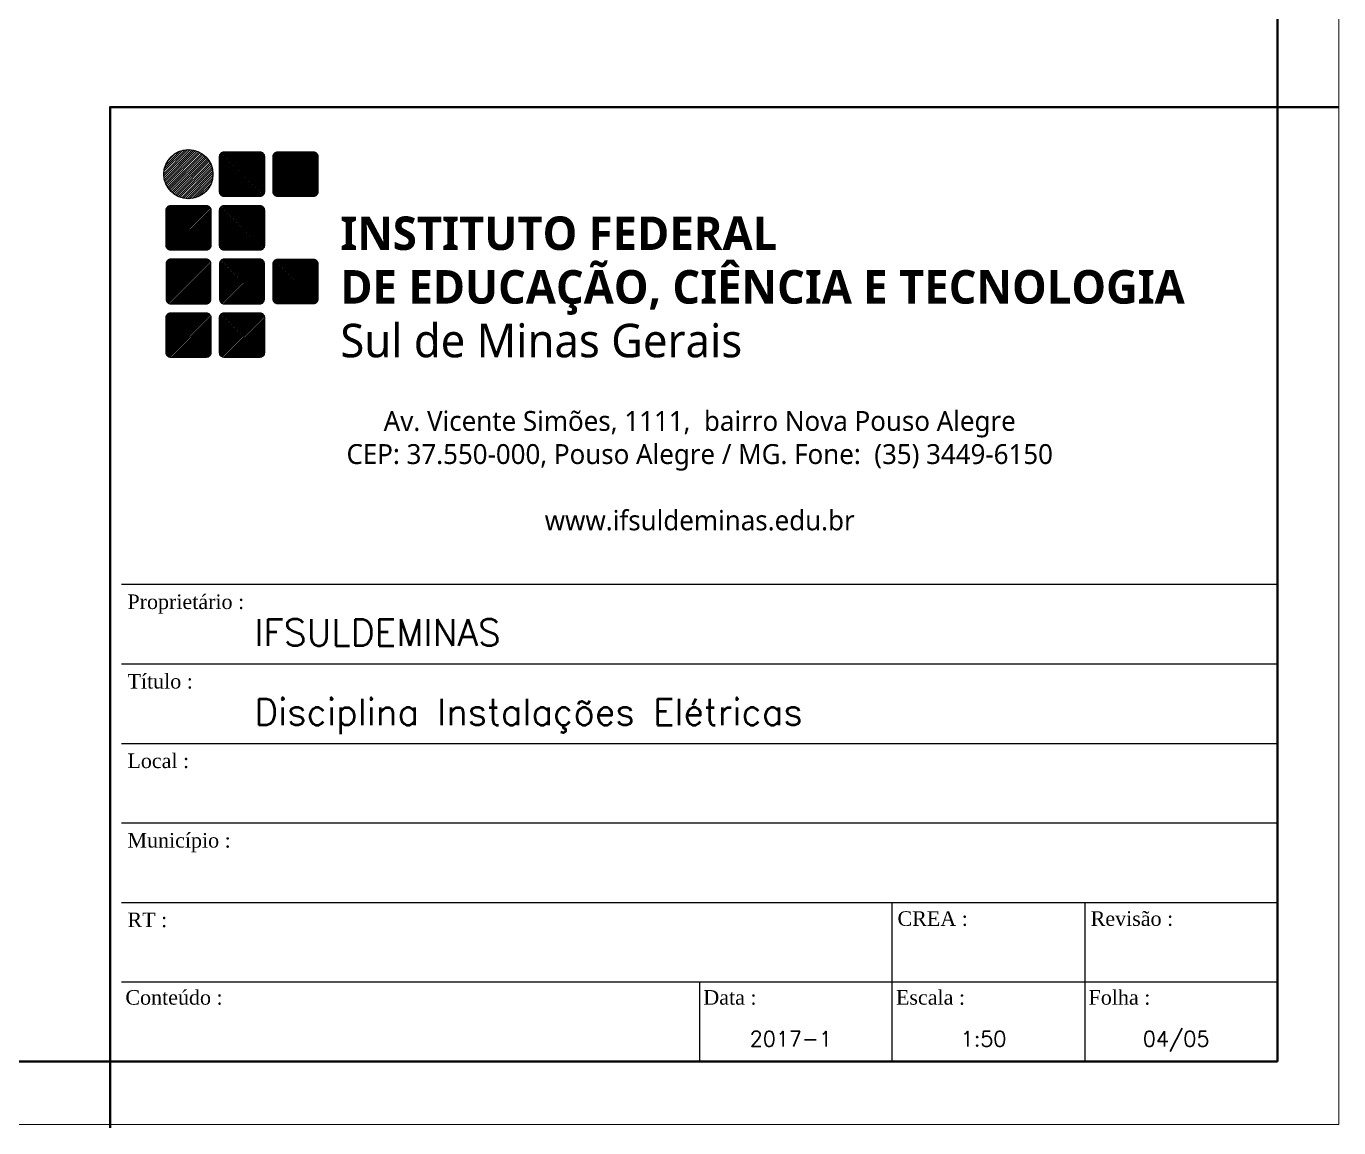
# Model space of a CAD drawing. Header units: millimetres. Extents: x 13204 to 24802, y 21209 to 40694.
# Drawn here: x 20265 to 21306, y 24801 to 25674 of the extents above; entities that cross this region are included whole.
import ezdxf
from ezdxf.enums import TextEntityAlignment as Align

# ---------------------------------------------------------------- set-up
doc = ezdxf.new("R2010")
doc.units = ezdxf.units.MM
doc.layers.add('FORMATO', color=7, linetype='Continuous')
doc.layers.add('FORMATO - SELO', color=7, linetype='Continuous')
for name, color, linetype, lineweight in [('PAREDE', 1, 'Continuous', 40), ('Paredes', 1, 'Continuous', 40), ('TEXTO', 4, 'Continuous', 5)]:
    doc.layers.add(name, color=color, linetype=linetype, lineweight=lineweight)
doc.styles.add('romans', font='romans')
doc.styles.get("Standard").update_dxf_attribs({"font": 'arial.ttf'})

# ---------------------------------------------------------------- blocks, each defined once
blk = doc.blocks.new('SELO PADRAO IF')
at = {"layer": 'FORMATO - SELO'}
h = blk.add_hatch(dxfattribs=at)
h.set_pattern_fill('ANSI31', color=12, scale=1.886201, style=0)
h.set_pattern_definition([(45, (21.61677, 6.89855), (-0.16671818, 0.16671818), [])])
edge = h.paths.add_edge_path()
edge.add_arc((-174.39, 143.89), 3.71, 0, 360)
h = blk.add_hatch(dxfattribs=at)
h.set_pattern_fill('ANSI31', color=96, scale=1.348506, style=0)
h.set_pattern_definition([(45, (-56.20306, 13.5008), (-0.1191922, 0.1191922), [])])
h.paths.add_polyline_path([(-171.01, 138.49, 0.414214), (-171.69, 139.17), (-177.08, 139.17, 0.414214), (-177.76, 138.49), (-177.76, 133.1, 0.414214), (-177.08, 132.42), (-171.69, 132.42, 0.414214), (-171.01, 133.1)])
h.paths.add_polyline_path([(-171.01, 130.4, 0.414214), (-171.69, 131.08), (-177.08, 131.08, 0.414214), (-177.76, 130.4), (-177.76, 125.01, 0.414214), (-177.08, 124.33), (-171.69, 124.33, 0.414214), (-171.01, 125.01)])
h.paths.add_polyline_path([(-171.01, 122.31, 0.414214), (-171.69, 122.98), (-177.08, 122.98, 0.414214), (-177.76, 122.31), (-177.76, 116.92, 0.414214), (-177.08, 116.24), (-171.69, 116.24, 0.414214), (-171.01, 116.92)])
h.paths.add_polyline_path([(-162.92, 122.31, 0.414214), (-163.6, 122.98), (-168.99, 122.98, 0.414214), (-169.67, 122.31), (-169.67, 116.92, 0.414214), (-168.99, 116.24), (-163.6, 116.24, 0.414214), (-162.92, 116.92)])
h.paths.add_polyline_path([(-162.92, 130.4, 0.414214), (-163.6, 131.08), (-168.99, 131.08, 0.414214), (-169.67, 130.4), (-169.67, 125.01, 0.414214), (-168.99, 124.33), (-163.6, 124.33, 0.414214), (-162.92, 125.01)])
h.paths.add_polyline_path([(-154.83, 130.4, 0.414214), (-155.51, 131.08), (-160.9, 131.08, 0.414214), (-161.58, 130.4), (-161.58, 125.01, 0.414214), (-160.9, 124.33), (-155.51, 124.33, 0.414214), (-154.83, 125.01)])
h.paths.add_polyline_path([(-162.92, 138.49, 0.414214), (-163.6, 139.17), (-168.99, 139.17, 0.414214), (-169.67, 138.49), (-169.67, 133.1, 0.414214), (-168.99, 132.42), (-163.6, 132.42, 0.414214), (-162.92, 133.1)])
h.paths.add_polyline_path([(-162.92, 146.58, 0.414214), (-163.6, 147.26), (-168.99, 147.26, 0.414214), (-169.67, 146.58), (-169.67, 141.19, 0.414214), (-168.99, 140.51), (-163.6, 140.51, 0.414214), (-162.92, 141.19)])
h.paths.add_polyline_path([(-154.83, 146.58, 0.414214), (-155.51, 147.26), (-160.9, 147.26, 0.414214), (-161.58, 146.58), (-161.58, 141.19, 0.414214), (-160.9, 140.51), (-155.51, 140.51, 0.414214), (-154.83, 141.19)])
at = {"layer": 'FORMATO - SELO', "color": 2}
for p, q in [((-184.5, 82), (-10, 82)), ((-184.5, 70), (-10, 70)), ((-184.5, 58), (-10, 58)), ((-184.5, 46), (-10, 46)), ((-184.5, 34), (-10, 34)), ((-68.17, 34), (-68.17, 10)), ((-39.08, 34), (-39.08, 10)), ((-184.5, 22), (-10, 22)), ((-97.25, 22), (-97.25, 10))]:
    blk.add_line(p, q, dxfattribs=at)
at = {"layer": 'FORMATO - SELO', "color": 96}
for points in [[(-163.6, 140.51), (-168.99, 140.51, -0.414214), (-169.67, 141.19), (-169.67, 146.58, -0.414214), (-168.99, 147.26), (-163.6, 147.26, -0.414214), (-162.92, 146.58), (-162.92, 141.19, -0.414214)], [(-155.51, 140.51), (-160.9, 140.51, -0.414214), (-161.58, 141.19), (-161.58, 146.58, -0.414214), (-160.9, 147.26), (-155.51, 147.26, -0.414214), (-154.83, 146.58), (-154.83, 141.19, -0.414214)], [(-177.76, 138.49, -0.414214), (-177.08, 139.17), (-171.69, 139.17, -0.414214), (-171.01, 138.49), (-171.01, 133.1, -0.414214), (-171.69, 132.42), (-177.08, 132.42, -0.414214), (-177.76, 133.1)], [(-163.6, 132.42), (-168.99, 132.42, -0.414214), (-169.67, 133.1), (-169.67, 138.49, -0.414214), (-168.99, 139.17), (-163.6, 139.17, -0.414214), (-162.92, 138.49), (-162.92, 133.1, -0.414214)], [(-177.76, 130.4), (-177.76, 125.01, 0.414214), (-177.08, 124.33), (-171.69, 124.33, 0.414214), (-171.01, 125.01), (-171.01, 130.4, 0.414214), (-171.69, 131.08), (-177.08, 131.08, 0.414214)], [(-162.92, 130.4, 0.414214), (-163.6, 131.08), (-168.99, 131.08, 0.414214), (-169.67, 130.4), (-169.67, 125.01, 0.414214), (-168.99, 124.33), (-163.6, 124.33, 0.414214), (-162.92, 125.01)], [(-155.51, 124.33), (-160.9, 124.33, -0.414214), (-161.58, 125.01), (-161.58, 130.4, -0.414214), (-160.9, 131.08), (-155.51, 131.08, -0.414214), (-154.83, 130.4), (-154.83, 125.01, -0.414214)], [(-171.01, 122.31), (-171.01, 116.92, -0.414214), (-171.69, 116.24), (-177.08, 116.24, -0.414214), (-177.76, 116.92), (-177.76, 122.31, -0.414214), (-177.08, 122.98), (-171.69, 122.98, -0.414214)], [(-163.6, 116.24), (-168.99, 116.24, -0.414214), (-169.67, 116.92), (-169.67, 122.31, -0.414214), (-168.99, 122.98), (-163.6, 122.98, -0.414214), (-162.92, 122.31), (-162.92, 116.92, -0.414214)]]:
    blk.add_lwpolyline(points, format="xyb", close=True, dxfattribs=at)
at = {"layer": 'FORMATO - SELO', "color": 12}
blk.add_circle((-174.39, 143.89), 3.71, dxfattribs=at)
at = {"layer": 'FORMATO - SELO', "color": 2, "char_height": 5.0569, "attachment_point": 7}
for s, width, insert in [('{\\fOpen Sans|b1|i0|c0|p34;INSTITUTO FEDERAL}', 173.1727, (-151.45, 132.37)), ('{\\fOpen Sans|b1|i0|c0|p34;DE EDUCAÇÃO, CIÊNCIA E TECNOLOGIA}', 200.7357, (-151.46, 122.65)), ('{\\fOpen Sans|b0|i0|c0|p34;Sul de Minas Gerais}', 79.0846, (-151.45, 116.18))]:
    blk.add_mtext_dynamic_manual_height_columns(s, width=width, gutter_width=1, heights=[0], dxfattribs=dict(at, insert=insert))
at = {"layer": 'FORMATO - SELO', "color": 2, "linetype": 'ByBlock', "char_height": 2.2, "attachment_point": 1}
for s, insert, width in [('{\\fTimes New Roman|b0|i0|c0|p18;Proprietário :}', (-183.59, 80.47), 18.6943), ('{\\fTimes New Roman|b0|i0|c0|p18;Título :}', (-183.59, 68.47), 15.2372), ('{\\fTimes New Roman|b0|i0|c0|p18;Local :}', (-183.59, 56.47), 15.2372), ('{\\fTimes New Roman|b0|i0|c0|p18;Município :}', (-183.59, 44.47), 15.2372), ('{\\fTimes New Roman|b0|i0|c0|p18;RT :}', (-183.59, 32.47), 15.2372), ('{\\fTimes New Roman|b0|i0|c0|p18;CREA :}', (-67.34, 32.66), 18.0518), ('{\\fTimes New Roman|b0|i0|c0|p18;Revisão :}', (-38.18, 32.66), 15.2372), ('{\\fTimes New Roman|b0|i0|c0|p18;Conteúdo :}', (-183.9, 20.77), 44.628), ('{\\fTimes New Roman|b0|i0|c0|p18;Data :}', (-96.65, 20.77), 22.8032), ('{\\fTimes New Roman|b0|i0|c0|p18;Escala :}', (-67.57, 20.77), 15.2372), ('{\\fTimes New Roman|b0|i0|c0|p18;Folha :}', (-38.49, 20.77), 15.2372)]:
    blk.add_mtext(s, dxfattribs=dict(at, insert=insert, width=width))
at = {"layer": 'FORMATO - SELO', "color": 8, "style": 'romans'}
for tag, p in [('PROPRIETÁRIO', (-164.45, 72.74)), ('TITULO', (-164.45, 60.74)), ('LOCAL', (-164.45, 48.74)), ('MUNICÍPIO', (-164.45, 36.74)), ('RT', (-164.45, 24.74))]:
    blk.add_attdef(tag, p, '', height=4, dxfattribs=at)
at = {"layer": 'FORMATO - SELO', "color": 8, "linetype": 'ByBlock', "style": 'romans'}
for tag, p in [('000000-MG', (-54.35, 24.27)), ('00', (-25.27, 24.27)), ('CONTEUDO', (-170.69, 12.27)), ('DATA', (-83.44, 12.27)), ('1:0.000', (-54.35, 12.27)), ('ÚNICA', (-25.27, 12.27))]:
    blk.add_attdef(tag, text='', height=2.3, dxfattribs=at).set_placement(p, align=Align.CENTER)

msp = doc.modelspace()

# ---------------------------------------------------------------- linework, layer by layer
at = {"layer": 'PAREDE'}
msp.add_line((21256.85, 24853.96), (21256.85, 27361.18), dxfattribs=at)
msp.add_lwpolyline([(20331.85, 24801.46), (20331.85, 25609.92), (21305.52, 25609.92)], dxfattribs=at)
at = {"layer": 'Paredes'}
msp.add_line((21256.85, 24853.96), (14671.18, 24853.96), dxfattribs=at)
at = {"layer": 'TEXTO'}
for q in [(21305.52, 27411.29), (14622.5, 24803.98)]:
    msp.add_line((21305.52, 24803.98), q, dxfattribs=at)

# ---------------------------------------------------------------- block references
at = {"layer": 'FORMATO', "xscale": 5.249730394948755, "yscale": 5.249730394948755, "zscale": 5.249730394948755}
msp.add_blockref('SELO PADRAO IF', (21309.34, 24801.46), dxfattribs=at).add_auto_attribs({'PROPRIETÁRIO': 'IFSULDEMINAS', 'TITULO': 'Disciplina Instalações Elétricas', 'ÚNICA': '04/05', '1:0.000': '1:50', 'DATA': '2017-1'})

# ---------------------------------------------------------------- texts
at = {"layer": 'FORMATO', "insert": (20799.07, 25321.82), "char_height": 15.7492, "attachment_point": 5}
msp.add_mtext_dynamic_manual_height_columns('{\\fOpen Sans|b0|i0|c0|p34;Av. Vicente Simões, 1111,  bairro Nova Pouso Alegre\\PCEP: 37.550-000, Pouso Alegre / MG. Fone:  (35) 3449-6150\\P\\Pwww.ifsuldeminas.edu.br}', width=650.46, gutter_width=1, heights=[0], dxfattribs=at)

doc.saveas('drawing.dxf')
